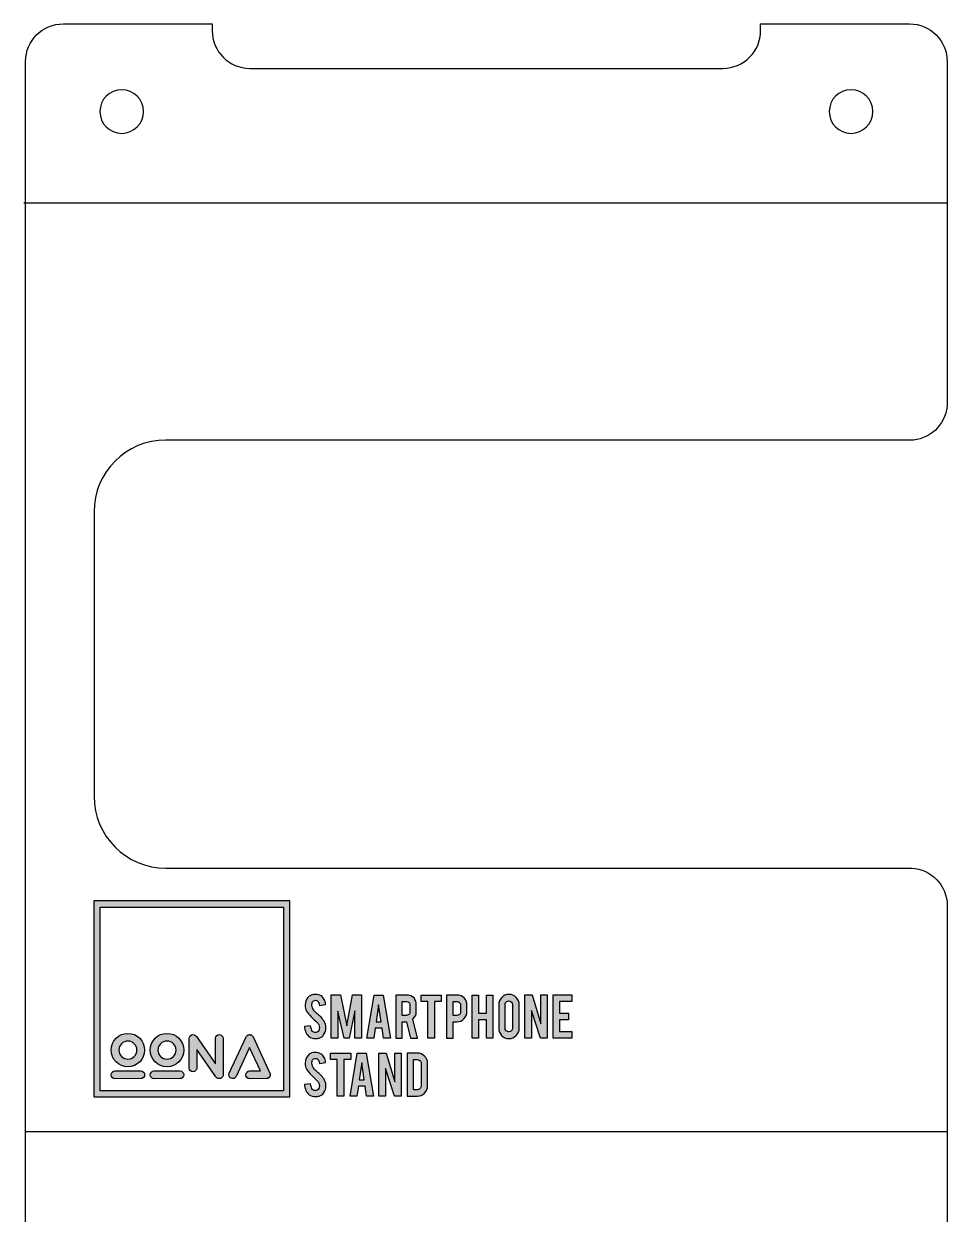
# Model space of a CAD drawing. Extents: x 3 to 98, y -255 to -10.
# Drawn here: x 2.6 to 97.8, y -132.7 to -10 of the extents above; entities that cross this region are included whole.
import ezdxf

# ---------------------------------------------------------------- set-up
doc = ezdxf.new("R2010")
doc.units = 0
doc.header["$MEASUREMENT"] = 0
doc.layers.add('LAYER_1', color=7, linetype='CONTINUOUS')

msp = doc.modelspace()

# ---------------------------------------------------------------- hatches: boundary and pattern name
at = {"layer": 'LAYER_1'}
h = msp.add_hatch(color=250, dxfattribs=at)
h.dxf.hatch_style = 2
h.paths.add_polyline_path([(9.79, -100.41), (9.79, -120.62), (30.01, -120.62), (30.01, -100.41)])
h.paths.add_polyline_path([(29.36, -119.98), (10.44, -119.98), (10.44, -101.05), (29.36, -101.05)])
h = msp.add_hatch(color=250, dxfattribs=at)
h.dxf.hatch_style = 2
edge = h.paths.add_edge_path()
edge.add_spline(control_points=[(33.73, -113.45), (33.73, -113.76), (33.65, -114.02), (33.49, -114.24), (33.38, -114.39), (33.23, -114.5), (33.03, -114.56), (32.92, -114.59), (32.8, -114.61), (32.66, -114.61), (32.39, -114.61), (32.18, -114.54), (32, -114.41), (31.86, -114.31), (31.75, -114.16), (31.66, -113.98), (31.58, -113.8), (31.53, -113.59), (31.51, -113.35), (31.51, -113.35), (32.15, -113.3), (32.15, -113.3), (32.18, -113.56), (32.25, -113.75), (32.36, -113.87), (32.44, -113.95), (32.53, -114), (32.63, -113.99), (32.78, -113.99), (32.9, -113.91), (32.98, -113.77), (33.03, -113.71), (33.05, -113.61), (33.05, -113.48), (33.05, -113.3), (32.97, -113.11), (32.8, -112.93), (32.67, -112.81), (32.47, -112.62), (32.21, -112.37), (31.98, -112.15), (31.83, -111.96), (31.73, -111.79), (31.64, -111.6), (31.59, -111.39), (31.59, -111.17), (31.59, -110.76), (31.72, -110.46), (31.99, -110.25), (32.16, -110.12), (32.37, -110.06), (32.62, -110.06), (32.85, -110.06), (33.06, -110.11), (33.23, -110.22), (33.36, -110.3), (33.47, -110.42), (33.55, -110.57), (33.63, -110.72), (33.68, -110.89), (33.7, -111.08), (33.7, -111.08), (33.06, -111.2), (33.06, -111.2), (33.04, -111.02), (32.98, -110.87), (32.9, -110.77), (32.84, -110.7), (32.75, -110.66), (32.63, -110.66), (32.51, -110.66), (32.42, -110.72), (32.35, -110.82), (32.3, -110.91), (32.28, -111.02), (32.28, -111.15), (32.28, -111.35), (32.36, -111.56), (32.54, -111.77), (32.6, -111.85), (32.7, -111.95), (32.84, -112.05), (32.99, -112.18), (33.09, -112.27), (33.14, -112.33), (33.31, -112.49), (33.44, -112.65), (33.53, -112.82), (33.57, -112.89), (33.6, -112.96), (33.63, -113.02), (33.69, -113.18), (33.73, -113.32), (33.73, -113.45)], knot_values=[0, 0, 0, 0, 1, 1, 1, 2, 2, 2, 3, 3, 3, 4, 4, 4, 5, 5, 5, 6, 6, 6, 7, 7, 7, 8, 8, 8, 9, 9, 9, 10, 10, 10, 11, 11, 11, 12, 12, 12, 13, 13, 13, 14, 14, 14, 15, 15, 15, 16, 16, 16, 17, 17, 17, 18, 18, 18, 19, 19, 19, 20, 20, 20, 21, 21, 21, 22, 22, 22, 23, 23, 23, 24, 24, 24, 25, 25, 25, 26, 26, 26, 27, 27, 27, 28, 28, 28, 29, 29, 29, 30, 30, 30, 31, 31, 31, 31], degree=3, periodic=1)
h = msp.add_hatch(color=250, dxfattribs=at)
h.dxf.hatch_style = 2
h.paths.add_polyline_path([(34.95, -114.55), (34.28, -114.55), (34.28, -110.11), (35.24, -110.11), (35.87, -113.3), (36.47, -110.11), (37.39, -110.11), (37.39, -114.55), (36.72, -114.55), (36.72, -111.76), (36.14, -114.55), (35.6, -114.55), (34.95, -111.77)])
h = msp.add_hatch(color=250, dxfattribs=at)
h.dxf.hatch_style = 2
h.paths.add_polyline_path([(38.81, -113.53), (38.65, -114.55), (37.95, -114.55), (38.7, -110.12), (39.63, -110.12), (40.37, -114.55), (39.67, -114.55), (39.51, -113.53)])
h.paths.add_polyline_path([(39.16, -111.13), (38.91, -112.88), (39.41, -112.88)])
h = msp.add_hatch(color=250, dxfattribs=at)
h.dxf.hatch_style = 2
edge = h.paths.add_edge_path()
edge.add_spline(control_points=[(41.99, -110.12), (42.36, -110.12), (42.63, -110.22), (42.81, -110.42), (42.96, -110.6), (43.04, -110.85), (43.04, -111.18), (43.04, -111.18), (43.04, -111.82), (43.04, -111.82), (43.04, -112.13), (42.92, -112.4), (42.68, -112.62), (42.68, -112.62), (43.18, -114.55), (43.18, -114.55), (43.18, -114.55), (42.45, -114.55), (42.45, -114.55), (42.45, -114.55), (42.05, -112.88), (42.05, -112.88), (42.03, -112.88), (42.01, -112.88), (41.99, -112.88), (41.99, -112.88), (41.6, -112.88), (41.6, -112.88), (41.6, -112.88), (41.6, -114.55), (41.6, -114.55), (41.6, -114.55), (40.93, -114.55), (40.93, -114.55), (40.93, -114.55), (40.93, -110.12), (40.93, -110.12), (40.93, -110.12), (41.99, -110.12), (41.99, -110.12)], knot_values=[0, 0, 0, 0, 1, 1, 1, 2, 2, 2, 3, 3, 3, 4, 4, 4, 5, 5, 5, 6, 6, 6, 7, 7, 7, 8, 8, 8, 9, 9, 9, 10, 10, 10, 11, 11, 11, 12, 12, 12, 13, 13, 13, 13], degree=3, periodic=1)
edge = h.paths.add_edge_path()
edge.add_spline(control_points=[(42.39, -111.19), (42.39, -110.93), (42.26, -110.8), (42, -110.8), (42, -110.8), (41.6, -110.8), (41.6, -110.8), (41.6, -110.8), (41.6, -112.22), (41.6, -112.22), (41.6, -112.22), (42, -112.22), (42, -112.22), (42.11, -112.22), (42.2, -112.18), (42.28, -112.11), (42.35, -112.03), (42.39, -111.94), (42.39, -111.83), (42.39, -111.83), (42.39, -111.19), (42.39, -111.19)], knot_values=[0, 0, 0, 0, 1, 1, 1, 2, 2, 2, 3, 3, 3, 4, 4, 4, 5, 5, 5, 6, 6, 6, 7, 7, 7, 7], degree=3, periodic=1)
h = msp.add_hatch(color=250, dxfattribs=at)
h.dxf.hatch_style = 2
h.paths.add_polyline_path([(44.24, -110.79), (43.53, -110.79), (43.53, -110.12), (45.62, -110.12), (45.62, -110.79), (44.91, -110.79), (44.91, -114.55), (44.24, -114.55)])
h = msp.add_hatch(color=250, dxfattribs=at)
h.dxf.hatch_style = 2
edge = h.paths.add_edge_path()
edge.add_spline(control_points=[(47.21, -110.12), (47.54, -110.12), (47.8, -110.22), (47.99, -110.42), (48.17, -110.62), (48.26, -110.87), (48.26, -111.18), (48.26, -111.18), (48.26, -111.82), (48.26, -111.82), (48.26, -112.11), (48.16, -112.36), (47.96, -112.57), (47.75, -112.78), (47.51, -112.88), (47.21, -112.88), (47.21, -112.88), (46.83, -112.88), (46.83, -112.88), (46.83, -112.88), (46.83, -114.55), (46.83, -114.55), (46.83, -114.55), (46.16, -114.55), (46.16, -114.55), (46.16, -114.55), (46.16, -110.12), (46.16, -110.12), (46.16, -110.12), (47.21, -110.12), (47.21, -110.12)], knot_values=[0, 0, 0, 0, 1, 1, 1, 2, 2, 2, 3, 3, 3, 4, 4, 4, 5, 5, 5, 6, 6, 6, 7, 7, 7, 8, 8, 8, 9, 9, 9, 10, 10, 10, 10], degree=3, periodic=1)
edge = h.paths.add_edge_path()
edge.add_spline(control_points=[(47.61, -111.19), (47.61, -111.07), (47.58, -110.98), (47.51, -110.91), (47.44, -110.84), (47.35, -110.8), (47.23, -110.8), (47.23, -110.8), (46.83, -110.8), (46.83, -110.8), (46.83, -110.8), (46.83, -112.22), (46.83, -112.22), (46.83, -112.22), (47.23, -112.22), (47.23, -112.22), (47.34, -112.22), (47.43, -112.18), (47.5, -112.11), (47.58, -112.03), (47.61, -111.94), (47.61, -111.83), (47.61, -111.83), (47.61, -111.19), (47.61, -111.19)], knot_values=[0, 0, 0, 0, 1, 1, 1, 2, 2, 2, 3, 3, 3, 4, 4, 4, 5, 5, 5, 6, 6, 6, 7, 7, 7, 8, 8, 8, 8], degree=3, periodic=1)
h = msp.add_hatch(color=250, dxfattribs=at)
h.dxf.hatch_style = 2
h.paths.add_polyline_path([(49.47, -112.67), (49.47, -114.55), (48.8, -114.55), (48.8, -110.12), (49.47, -110.12), (49.47, -112), (50.27, -112), (50.27, -110.12), (50.94, -110.12), (50.94, -114.55), (50.27, -114.55), (50.27, -112.67)])
h = msp.add_hatch(color=250, dxfattribs=at)
h.dxf.hatch_style = 2
edge = h.paths.add_edge_path()
edge.add_spline(control_points=[(52.59, -110.06), (52.89, -110.06), (53.14, -110.16), (53.35, -110.37), (53.55, -110.58), (53.66, -110.83), (53.66, -111.12), (53.66, -111.12), (53.66, -113.54), (53.66, -113.54), (53.66, -113.84), (53.55, -114.09), (53.34, -114.3), (53.14, -114.5), (52.89, -114.61), (52.59, -114.61), (52.3, -114.61), (52.05, -114.5), (51.84, -114.3), (51.64, -114.09), (51.54, -113.84), (51.54, -113.54), (51.54, -113.54), (51.54, -111.12), (51.54, -111.12), (51.54, -110.83), (51.64, -110.58), (51.85, -110.37), (52.05, -110.16), (52.3, -110.06), (52.59, -110.06)], knot_values=[0, 0, 0, 0, 1, 1, 1, 2, 2, 2, 3, 3, 3, 4, 4, 4, 5, 5, 5, 6, 6, 6, 7, 7, 7, 8, 8, 8, 9, 9, 9, 10, 10, 10, 10], degree=3, periodic=1)
edge = h.paths.add_edge_path()
edge.add_spline(control_points=[(52.96, -111.11), (52.96, -111), (52.92, -110.91), (52.85, -110.84), (52.77, -110.76), (52.68, -110.73), (52.58, -110.73), (52.47, -110.73), (52.38, -110.76), (52.3, -110.84), (52.23, -110.91), (52.19, -111), (52.19, -111.11), (52.19, -111.11), (52.19, -113.54), (52.19, -113.54), (52.19, -113.64), (52.23, -113.73), (52.3, -113.81), (52.38, -113.88), (52.47, -113.92), (52.58, -113.92), (52.68, -113.92), (52.77, -113.88), (52.85, -113.81), (52.92, -113.73), (52.96, -113.64), (52.96, -113.54), (52.96, -113.54), (52.96, -111.11), (52.96, -111.11)], knot_values=[0, 0, 0, 0, 1, 1, 1, 2, 2, 2, 3, 3, 3, 4, 4, 4, 5, 5, 5, 6, 6, 6, 7, 7, 7, 8, 8, 8, 9, 9, 9, 10, 10, 10, 10], degree=3, periodic=1)
h = msp.add_hatch(color=250, dxfattribs=at)
h.dxf.hatch_style = 2
h.paths.add_polyline_path([(55, -110.11), (55.88, -113.1), (55.88, -110.11), (56.55, -110.11), (56.55, -114.55), (55.83, -114.55), (54.91, -111.71), (54.91, -114.55), (54.24, -114.55), (54.24, -110.11)])
h = msp.add_hatch(color=250, dxfattribs=at)
h.dxf.hatch_style = 2
h.paths.add_polyline_path([(57.15, -114.55), (57.15, -110.11), (59.06, -110.11), (59.06, -110.79), (57.82, -110.79), (57.82, -112), (58.72, -112), (58.72, -112.67), (57.82, -112.67), (57.82, -113.88), (59.06, -113.88), (59.06, -114.55)])
h = msp.add_hatch(color=250, dxfattribs=at)
h.dxf.hatch_style = 2
edge = h.paths.add_edge_path()
edge.add_spline(control_points=[(13.31, -114.07), (12.36, -114.07), (11.58, -114.84), (11.58, -115.8), (11.58, -116.75), (12.36, -117.52), (13.31, -117.52), (14.26, -117.52), (15.04, -116.75), (15.04, -115.8), (15.04, -114.84), (14.26, -114.07), (13.31, -114.07)], knot_values=[0, 0, 0, 0, 1, 1, 1, 2, 2, 2, 3, 3, 3, 4, 4, 4, 4], degree=3, periodic=1)
edge = h.paths.add_edge_path()
edge.add_spline(control_points=[(13.31, -116.73), (12.8, -116.73), (12.38, -116.31), (12.38, -115.8), (12.38, -115.28), (12.8, -114.87), (13.31, -114.87), (13.82, -114.87), (14.24, -115.28), (14.24, -115.8), (14.24, -116.31), (13.82, -116.73), (13.31, -116.73)], knot_values=[0, 0, 0, 0, 1, 1, 1, 2, 2, 2, 3, 3, 3, 4, 4, 4, 4], degree=3, periodic=1)
h = msp.add_hatch(color=250, dxfattribs=at)
h.dxf.hatch_style = 2
edge = h.paths.add_edge_path()
edge.add_spline(control_points=[(17.34, -114.07), (16.39, -114.07), (15.62, -114.84), (15.62, -115.8), (15.62, -116.75), (16.39, -117.52), (17.34, -117.52), (18.3, -117.52), (19.07, -116.75), (19.07, -115.8), (19.07, -114.84), (18.3, -114.07), (17.34, -114.07)], knot_values=[0, 0, 0, 0, 1, 1, 1, 2, 2, 2, 3, 3, 3, 4, 4, 4, 4], degree=3, periodic=1)
edge = h.paths.add_edge_path()
edge.add_spline(control_points=[(17.34, -116.73), (16.83, -116.73), (16.41, -116.31), (16.41, -115.8), (16.41, -115.28), (16.83, -114.87), (17.34, -114.87), (17.86, -114.87), (18.28, -115.28), (18.28, -115.8), (18.28, -116.31), (17.86, -116.73), (17.34, -116.73)], knot_values=[0, 0, 0, 0, 1, 1, 1, 2, 2, 2, 3, 3, 3, 4, 4, 4, 4], degree=3, periodic=1)
h = msp.add_hatch(color=250, dxfattribs=at)
h.dxf.hatch_style = 2
edge = h.paths.add_edge_path()
edge.add_spline(control_points=[(22.74, -114.2), (22.53, -114.2), (22.35, -114.36), (22.34, -114.57), (22.34, -114.58), (22.34, -114.58), (22.34, -114.58), (22.34, -114.58), (22.34, -117.21), (22.34, -117.21), (22.34, -117.21), (20.37, -114.39), (20.37, -114.39), (20.3, -114.28), (20.17, -114.2), (20.02, -114.2), (19.8, -114.2), (19.62, -114.38), (19.62, -114.61), (19.62, -114.61), (19.62, -117.65), (19.62, -117.65), (19.62, -117.65), (19.62, -117.65), (19.62, -117.65), (19.63, -117.85), (19.81, -118.02), (20.02, -118.02), (20.23, -118.02), (20.4, -117.85), (20.41, -117.65), (20.41, -117.65), (20.42, -117.65), (20.42, -117.65), (20.42, -117.65), (20.42, -115.73), (20.42, -115.73), (20.42, -115.73), (22.38, -118.54), (22.38, -118.54), (22.45, -118.66), (22.58, -118.74), (22.73, -118.74), (22.94, -118.74), (23.12, -118.57), (23.13, -118.37), (23.13, -118.36), (23.13, -118.36), (23.13, -118.36), (23.13, -118.36), (23.13, -118.02), (23.13, -118.02), (23.13, -118.02), (23.13, -114.58), (23.13, -114.58), (23.13, -114.58), (23.13, -114.58), (23.13, -114.57), (23.12, -114.37), (22.95, -114.2), (22.74, -114.2)], knot_values=[0, 0, 0, 0, 1, 1, 1, 2, 2, 2, 3, 3, 3, 4, 4, 4, 5, 5, 5, 6, 6, 6, 7, 7, 7, 8, 8, 8, 9, 9, 9, 10, 10, 10, 11, 11, 11, 12, 12, 12, 13, 13, 13, 14, 14, 14, 15, 15, 15, 16, 16, 16, 17, 17, 17, 18, 18, 18, 19, 19, 19, 20, 20, 20, 20], degree=3, periodic=1)
h = msp.add_hatch(color=250, dxfattribs=at)
h.dxf.hatch_style = 2
edge = h.paths.add_edge_path()
edge.add_spline(control_points=[(27.99, -118.33), (27.99, -118.33), (27.99, -118.32), (27.99, -118.31), (27.99, -118.31), (27.99, -118.3), (27.98, -118.29), (27.98, -118.29), (27.98, -118.28), (27.98, -118.28), (27.98, -118.27), (27.98, -118.26), (27.98, -118.26), (27.98, -118.25), (27.97, -118.24), (27.97, -118.24), (27.97, -118.23), (27.97, -118.22), (27.97, -118.22), (27.97, -118.21), (27.96, -118.21), (27.96, -118.2), (27.96, -118.19), (27.96, -118.19), (27.95, -118.18), (27.95, -118.18), (27.95, -118.18), (27.95, -118.17), (27.95, -118.17), (27.95, -118.17), (27.95, -118.17), (27.95, -118.17), (26.22, -114.43), (26.22, -114.43), (26.18, -114.35), (26.11, -114.28), (26.02, -114.24), (26.01, -114.23), (26, -114.23), (25.99, -114.23), (25.99, -114.23), (25.99, -114.22), (25.99, -114.22), (25.98, -114.22), (25.97, -114.22), (25.96, -114.22), (25.96, -114.21), (25.96, -114.21), (25.95, -114.21), (25.94, -114.21), (25.93, -114.21), (25.93, -114.21), (25.92, -114.21), (25.92, -114.21), (25.91, -114.21), (25.91, -114.2), (25.9, -114.2), (25.89, -114.2), (25.89, -114.2), (25.88, -114.2), (25.88, -114.2), (25.87, -114.2), (25.86, -114.2), (25.86, -114.2), (25.85, -114.2), (25.84, -114.2), (25.84, -114.2), (25.83, -114.2), (25.83, -114.2), (25.82, -114.2), (25.81, -114.2), (25.8, -114.2), (25.8, -114.21), (25.79, -114.21), (25.79, -114.21), (25.79, -114.21), (25.78, -114.21), (25.77, -114.21), (25.76, -114.21), (25.76, -114.21), (25.75, -114.21), (25.75, -114.22), (25.74, -114.22), (25.73, -114.22), (25.72, -114.22), (25.72, -114.22), (25.72, -114.23), (25.72, -114.23), (25.71, -114.23), (25.7, -114.23), (25.69, -114.24), (25.6, -114.28), (25.53, -114.35), (25.49, -114.43), (25.49, -114.43), (23.76, -118.17), (23.76, -118.17), (23.76, -118.17), (23.76, -118.17), (23.76, -118.17), (23.67, -118.37), (23.75, -118.61), (23.95, -118.7), (24.15, -118.79), (24.39, -118.71), (24.48, -118.51), (24.48, -118.51), (24.48, -118.51), (24.48, -118.51), (24.48, -118.51), (25.86, -115.54), (25.86, -115.54), (25.86, -115.54), (26.97, -117.95), (26.97, -117.95), (26.97, -117.95), (25.86, -117.95), (25.86, -117.95), (25.86, -117.95), (25.86, -117.95), (25.86, -117.95), (25.64, -117.95), (25.46, -118.13), (25.46, -118.35), (25.46, -118.57), (25.64, -118.75), (25.86, -118.75), (25.86, -118.75), (25.86, -118.75), (25.86, -118.75), (25.86, -118.75), (27.59, -118.74), (27.59, -118.74), (27.59, -118.74), (27.59, -118.74), (27.59, -118.74), (27.59, -118.74), (27.6, -118.74), (27.6, -118.74), (27.6, -118.74), (27.61, -118.74), (27.61, -118.74), (27.62, -118.74), (27.63, -118.74), (27.64, -118.74), (27.64, -118.73), (27.65, -118.73), (27.65, -118.73), (27.66, -118.73), (27.67, -118.73), (27.68, -118.73), (27.68, -118.73), (27.68, -118.73), (27.69, -118.73), (27.7, -118.72), (27.71, -118.72), (27.72, -118.72), (27.72, -118.72), (27.72, -118.72), (27.72, -118.72), (27.73, -118.71), (27.75, -118.71), (27.76, -118.7), (27.76, -118.7), (27.76, -118.7), (27.76, -118.7), (27.76, -118.7), (27.76, -118.7), (27.76, -118.7), (27.77, -118.7), (27.78, -118.69), (27.79, -118.68), (27.79, -118.68), (27.8, -118.68), (27.8, -118.68), (27.81, -118.67), (27.82, -118.67), (27.82, -118.66), (27.83, -118.66), (27.83, -118.66), (27.83, -118.66), (27.84, -118.65), (27.85, -118.65), (27.85, -118.64), (27.86, -118.64), (27.86, -118.63), (27.86, -118.63), (27.87, -118.63), (27.87, -118.62), (27.88, -118.61), (27.88, -118.61), (27.89, -118.61), (27.89, -118.6), (27.89, -118.6), (27.9, -118.59), (27.91, -118.58), (27.91, -118.58), (27.91, -118.58), (27.91, -118.57), (27.92, -118.57), (27.92, -118.56), (27.93, -118.55), (27.93, -118.55), (27.93, -118.55), (27.93, -118.54), (27.94, -118.53), (27.94, -118.53), (27.95, -118.52), (27.95, -118.51), (27.95, -118.51), (27.95, -118.51), (27.95, -118.5), (27.96, -118.49), (27.96, -118.48), (27.96, -118.48), (27.96, -118.48), (27.96, -118.47), (27.97, -118.46), (27.97, -118.46), (27.97, -118.45), (27.97, -118.44), (27.97, -118.44), (27.98, -118.44), (27.98, -118.43), (27.98, -118.42), (27.98, -118.41), (27.98, -118.4), (27.98, -118.4), (27.98, -118.4), (27.98, -118.39), (27.99, -118.38), (27.99, -118.37), (27.99, -118.37), (27.99, -118.36), (27.99, -118.35), (27.99, -118.35), (27.99, -118.35), (27.99, -118.34), (27.99, -118.34), (27.99, -118.34), (27.99, -118.33)], knot_values=[0, 0, 0, 0, 1, 1, 1, 2, 2, 2, 3, 3, 3, 4, 4, 4, 5, 5, 5, 6, 6, 6, 7, 7, 7, 8, 8, 8, 9, 9, 9, 10, 10, 10, 11, 11, 11, 12, 12, 12, 13, 13, 13, 14, 14, 14, 15, 15, 15, 16, 16, 16, 17, 17, 17, 18, 18, 18, 19, 19, 19, 20, 20, 20, 21, 21, 21, 22, 22, 22, 23, 23, 23, 24, 24, 24, 25, 25, 25, 26, 26, 26, 27, 27, 27, 28, 28, 28, 29, 29, 29, 30, 30, 30, 31, 31, 31, 32, 32, 32, 33, 33, 33, 34, 34, 34, 35, 35, 35, 36, 36, 36, 37, 37, 37, 38, 38, 38, 39, 39, 39, 40, 40, 40, 41, 41, 41, 42, 42, 42, 43, 43, 43, 44, 44, 44, 45, 45, 45, 46, 46, 46, 47, 47, 47, 48, 48, 48, 49, 49, 49, 50, 50, 50, 51, 51, 51, 52, 52, 52, 53, 53, 53, 54, 54, 54, 55, 55, 55, 56, 56, 56, 57, 57, 57, 58, 58, 58, 59, 59, 59, 60, 60, 60, 61, 61, 61, 62, 62, 62, 63, 63, 63, 64, 64, 64, 65, 65, 65, 66, 66, 66, 67, 67, 67, 68, 68, 68, 69, 69, 69, 70, 70, 70, 71, 71, 71, 72, 72, 72, 73, 73, 73, 74, 74, 74, 75, 75, 75, 76, 76, 76, 77, 77, 77, 78, 78, 78, 79, 79, 79, 80, 80, 80, 80], degree=3, periodic=1)
h = msp.add_hatch(color=250, dxfattribs=at)
h.dxf.hatch_style = 2
edge = h.paths.add_edge_path()
edge.add_spline(control_points=[(33.73, -119.43), (33.73, -119.74), (33.65, -120.01), (33.49, -120.23), (33.38, -120.38), (33.23, -120.48), (33.03, -120.54), (32.92, -120.57), (32.8, -120.59), (32.66, -120.59), (32.39, -120.59), (32.18, -120.53), (32, -120.4), (31.86, -120.29), (31.75, -120.15), (31.66, -119.96), (31.58, -119.78), (31.53, -119.57), (31.51, -119.33), (31.51, -119.33), (32.15, -119.29), (32.15, -119.29), (32.18, -119.55), (32.25, -119.73), (32.36, -119.85), (32.44, -119.94), (32.53, -119.98), (32.63, -119.97), (32.78, -119.97), (32.9, -119.9), (32.98, -119.76), (33.03, -119.69), (33.05, -119.59), (33.05, -119.46), (33.05, -119.28), (32.97, -119.1), (32.8, -118.92), (32.67, -118.79), (32.47, -118.6), (32.21, -118.35), (31.98, -118.14), (31.83, -117.94), (31.73, -117.77), (31.64, -117.58), (31.59, -117.37), (31.59, -117.15), (31.59, -116.75), (31.72, -116.44), (31.99, -116.23), (32.16, -116.11), (32.37, -116.04), (32.62, -116.04), (32.85, -116.04), (33.06, -116.1), (33.23, -116.2), (33.36, -116.29), (33.47, -116.4), (33.55, -116.55), (33.63, -116.7), (33.68, -116.87), (33.7, -117.06), (33.7, -117.06), (33.06, -117.18), (33.06, -117.18), (33.04, -117), (32.98, -116.86), (32.9, -116.76), (32.84, -116.68), (32.75, -116.65), (32.63, -116.65), (32.51, -116.65), (32.42, -116.7), (32.35, -116.81), (32.3, -116.9), (32.28, -117), (32.28, -117.13), (32.28, -117.34), (32.36, -117.54), (32.54, -117.75), (32.6, -117.83), (32.7, -117.93), (32.84, -118.04), (32.99, -118.17), (33.09, -118.26), (33.14, -118.31), (33.31, -118.48), (33.44, -118.64), (33.53, -118.8), (33.57, -118.87), (33.6, -118.94), (33.63, -119.01), (33.69, -119.17), (33.73, -119.31), (33.73, -119.43)], knot_values=[0, 0, 0, 0, 1, 1, 1, 2, 2, 2, 3, 3, 3, 4, 4, 4, 5, 5, 5, 6, 6, 6, 7, 7, 7, 8, 8, 8, 9, 9, 9, 10, 10, 10, 11, 11, 11, 12, 12, 12, 13, 13, 13, 14, 14, 14, 15, 15, 15, 16, 16, 16, 17, 17, 17, 18, 18, 18, 19, 19, 19, 20, 20, 20, 21, 21, 21, 22, 22, 22, 23, 23, 23, 24, 24, 24, 25, 25, 25, 26, 26, 26, 27, 27, 27, 28, 28, 28, 29, 29, 29, 30, 30, 30, 31, 31, 31, 31], degree=3, periodic=1)
h = msp.add_hatch(color=250, dxfattribs=at)
h.dxf.hatch_style = 2
h.paths.add_polyline_path([(34.9, -116.77), (34.19, -116.77), (34.19, -116.1), (36.28, -116.1), (36.28, -116.77), (35.57, -116.77), (35.57, -120.54), (34.9, -120.54)])
h = msp.add_hatch(color=250, dxfattribs=at)
h.dxf.hatch_style = 2
h.paths.add_polyline_path([(37.07, -119.52), (36.9, -120.54), (36.21, -120.54), (36.96, -116.1), (37.88, -116.1), (38.63, -120.54), (37.92, -120.54), (37.77, -119.52)])
h.paths.add_polyline_path([(37.42, -117.12), (37.17, -118.87), (37.67, -118.87)])
h = msp.add_hatch(color=250, dxfattribs=at)
h.dxf.hatch_style = 2
h.paths.add_polyline_path([(39.94, -116.1), (40.83, -119.08), (40.83, -116.1), (41.5, -116.1), (41.5, -120.54), (40.78, -120.54), (39.86, -117.69), (39.86, -120.54), (39.19, -120.54), (39.19, -116.1)])
h = msp.add_hatch(color=250, dxfattribs=at)
h.dxf.hatch_style = 2
edge = h.paths.add_edge_path()
edge.add_spline(control_points=[(44.2, -119.48), (44.2, -119.77), (44.1, -120.02), (43.89, -120.23), (43.69, -120.43), (43.44, -120.54), (43.15, -120.54), (43.15, -120.54), (42.1, -120.54), (42.1, -120.54), (42.1, -120.54), (42.1, -116.1), (42.1, -116.1), (42.1, -116.1), (43.15, -116.1), (43.15, -116.1), (43.44, -116.1), (43.69, -116.2), (43.89, -116.41), (44.1, -116.62), (44.2, -116.87), (44.2, -117.16), (44.2, -117.16), (44.2, -119.48), (44.2, -119.48)], knot_values=[0, 0, 0, 0, 1, 1, 1, 2, 2, 2, 3, 3, 3, 4, 4, 4, 5, 5, 5, 6, 6, 6, 7, 7, 7, 8, 8, 8, 8], degree=3, periodic=1)
edge = h.paths.add_edge_path()
edge.add_spline(control_points=[(42.77, -119.88), (42.77, -119.88), (43.17, -119.88), (43.17, -119.88), (43.28, -119.88), (43.37, -119.84), (43.44, -119.76), (43.51, -119.68), (43.55, -119.59), (43.55, -119.49), (43.55, -119.49), (43.55, -117.17), (43.55, -117.17), (43.55, -117.06), (43.51, -116.97), (43.44, -116.89), (43.36, -116.82), (43.27, -116.78), (43.17, -116.78), (43.17, -116.78), (42.77, -116.78), (42.77, -116.78), (42.77, -116.78), (42.77, -119.88), (42.77, -119.88)], knot_values=[0, 0, 0, 0, 1, 1, 1, 2, 2, 2, 3, 3, 3, 4, 4, 4, 5, 5, 5, 6, 6, 6, 7, 7, 7, 8, 8, 8, 8], degree=3, periodic=1)
h = msp.add_hatch(color=250, dxfattribs=at)
h.dxf.hatch_style = 2
edge = h.paths.add_edge_path()
edge.add_spline(control_points=[(14.64, -117.94), (14.64, -117.94), (14.64, -117.94), (14.64, -117.94), (14.64, -117.94), (11.98, -117.95), (11.98, -117.95), (11.98, -117.95), (11.98, -117.95), (11.98, -117.95), (11.76, -117.95), (11.58, -118.13), (11.58, -118.35), (11.58, -118.57), (11.76, -118.75), (11.98, -118.75), (11.98, -118.75), (11.98, -118.75), (11.98, -118.75), (11.98, -118.75), (14.64, -118.74), (14.64, -118.74), (14.64, -118.74), (14.64, -118.74), (14.64, -118.74), (14.86, -118.74), (15.04, -118.56), (15.04, -118.34), (15.04, -118.12), (14.86, -117.94), (14.64, -117.94)], knot_values=[0, 0, 0, 0, 1, 1, 1, 2, 2, 2, 3, 3, 3, 4, 4, 4, 5, 5, 5, 6, 6, 6, 7, 7, 7, 8, 8, 8, 9, 9, 9, 10, 10, 10, 10], degree=3, periodic=1)
h = msp.add_hatch(color=250, dxfattribs=at)
h.dxf.hatch_style = 2
edge = h.paths.add_edge_path()
edge.add_spline(control_points=[(18.67, -117.94), (18.67, -117.94), (18.67, -117.94), (18.67, -117.94), (18.67, -117.94), (16.01, -117.95), (16.01, -117.95), (16.01, -117.95), (16.01, -117.95), (16.01, -117.95), (15.8, -117.95), (15.62, -118.13), (15.62, -118.35), (15.62, -118.57), (15.8, -118.75), (16.01, -118.75), (16.01, -118.75), (16.01, -118.75), (16.01, -118.75), (16.01, -118.75), (18.67, -118.74), (18.67, -118.74), (18.67, -118.74), (18.67, -118.74), (18.67, -118.74), (18.89, -118.74), (19.07, -118.56), (19.07, -118.34), (19.07, -118.12), (18.89, -117.94), (18.67, -117.94)], knot_values=[0, 0, 0, 0, 1, 1, 1, 2, 2, 2, 3, 3, 3, 4, 4, 4, 5, 5, 5, 6, 6, 6, 7, 7, 7, 8, 8, 8, 9, 9, 9, 10, 10, 10, 10], degree=3, periodic=1)

# ---------------------------------------------------------------- linework, layer by layer
at = {"layer": 'LAYER_1', "color": 1}
for points in [[(2.58, -28.45), (97.77, -28.45)], [(2.77, -124.18), (97.77, -124.18)]]:
    msp.add_lwpolyline(points, dxfattribs=at)
at = {"layer": 'LAYER_1'}
for points in [[(9.79, -100.41), (9.79, -120.62), (30.01, -120.62), (30.01, -100.41), (9.79, -100.41)], [(29.36, -119.98), (10.44, -119.98), (10.44, -101.05), (29.36, -101.05), (29.36, -119.98)], [(34.95, -114.55), (34.28, -114.55), (34.28, -110.11), (35.24, -110.11), (35.87, -113.3), (36.47, -110.11), (37.39, -110.11), (37.39, -114.55), (36.72, -114.55), (36.72, -111.76), (36.14, -114.55), (35.6, -114.55), (34.95, -111.77), (34.95, -114.55)], [(38.81, -113.53), (38.65, -114.55), (37.95, -114.55), (38.7, -110.12), (39.63, -110.12), (40.37, -114.55), (39.67, -114.55), (39.51, -113.53), (38.81, -113.53)], [(44.24, -110.79), (43.53, -110.79), (43.53, -110.12), (45.62, -110.12), (45.62, -110.79), (44.91, -110.79), (44.91, -114.55), (44.24, -114.55), (44.24, -110.79)], [(49.47, -112.67), (49.47, -114.55), (48.8, -114.55), (48.8, -110.12), (49.47, -110.12), (49.47, -112), (50.27, -112), (50.27, -110.12), (50.94, -110.12), (50.94, -114.55), (50.27, -114.55), (50.27, -112.67), (49.47, -112.67)], [(55, -110.11), (55.88, -113.1), (55.88, -110.11), (56.55, -110.11), (56.55, -114.55), (55.83, -114.55), (54.91, -111.71), (54.91, -114.55), (54.24, -114.55), (54.24, -110.11), (55, -110.11)], [(57.15, -114.55), (57.15, -110.11), (59.06, -110.11), (59.06, -110.79), (57.82, -110.79), (57.82, -112), (58.72, -112), (58.72, -112.67), (57.82, -112.67), (57.82, -113.88), (59.06, -113.88), (59.06, -114.55), (57.15, -114.55)], [(39.16, -111.13), (38.91, -112.88), (39.41, -112.88), (39.16, -111.13)], [(34.9, -116.77), (34.19, -116.77), (34.19, -116.1), (36.28, -116.1), (36.28, -116.77), (35.57, -116.77), (35.57, -120.54), (34.9, -120.54), (34.9, -116.77)], [(37.07, -119.52), (36.9, -120.54), (36.21, -120.54), (36.96, -116.1), (37.88, -116.1), (38.63, -120.54), (37.92, -120.54), (37.77, -119.52), (37.07, -119.52)], [(39.94, -116.1), (40.83, -119.08), (40.83, -116.1), (41.5, -116.1), (41.5, -120.54), (40.78, -120.54), (39.86, -117.69), (39.86, -120.54), (39.19, -120.54), (39.19, -116.1), (39.94, -116.1)], [(37.42, -117.12), (37.17, -118.87), (37.67, -118.87), (37.42, -117.12)]]:
    msp.add_lwpolyline(points, dxfattribs=at)
at = {"layer": 'LAYER_1', "color": 250}
for points, knots in [([(93.89, -10.01), (93.89, -10.01), (78.54, -10.01), (78.54, -10.01), (78.54, -10.01), (78.54, -10.72), (78.54, -10.72), (78.54, -12.86), (76.8, -14.6), (74.66, -14.6), (74.66, -14.6), (25.88, -14.6), (25.88, -14.6), (23.74, -14.6), (22, -12.86), (22, -10.72), (22, -10.72), (22, -10.01), (22, -10.01), (22, -10.01), (6.65, -10.01), (6.65, -10.01), (4.51, -10.01), (2.77, -11.75), (2.77, -13.89), (2.77, -13.89), (2.77, -22.61), (2.77, -22.61), (2.77, -22.61), (2.77, -25.98), (2.77, -25.98), (2.77, -25.98), (2.77, -124.87), (2.77, -124.87), (2.77, -124.87), (2.77, -124.89), (2.77, -124.89), (2.77, -124.89), (2.77, -147.87), (2.77, -147.87), (2.77, -147.87), (2.77, -237.33), (2.77, -237.33), (2.77, -237.33), (2.77, -255.41), (2.77, -255.41), (2.77, -255.41), (97.77, -255.41), (97.77, -255.41), (97.77, -255.41), (97.77, -237.33), (97.77, -237.33), (97.77, -237.33), (97.77, -147.87), (97.77, -147.87), (97.77, -147.87), (97.77, -124.89), (97.77, -124.89), (97.77, -124.89), (97.77, -124.87), (97.77, -124.87), (97.77, -124.87), (97.77, -113.63), (97.77, -113.63), (97.77, -113.63), (97.77, -100.91), (97.77, -100.91), (97.77, -98.83), (96.13, -97.14), (94.08, -97.04), (94.02, -97.04), (93.95, -97.03), (93.89, -97.03), (93.89, -97.03), (81.17, -97.03), (81.17, -97.03), (81.11, -97.03), (81.04, -97.04), (80.98, -97.04), (80.98, -97.04), (17.23, -97.04), (17.23, -97.04), (13.14, -97.04), (9.82, -93.72), (9.82, -89.63), (9.82, -89.63), (9.82, -60.32), (9.82, -60.32), (9.82, -56.23), (13.14, -52.91), (17.23, -52.91), (17.23, -52.91), (80.78, -52.91), (80.78, -52.91), (80.91, -52.93), (81.04, -52.93), (81.17, -52.93), (81.17, -52.93), (93.89, -52.93), (93.89, -52.93), (94.02, -52.93), (94.15, -52.93), (94.28, -52.91), (96.24, -52.72), (97.77, -51.07), (97.77, -49.05), (97.77, -49.05), (97.77, -36.33), (97.77, -36.33), (97.77, -36.33), (97.77, -25.98), (97.77, -25.98), (97.77, -25.98), (97.77, -22.61), (97.77, -22.61), (97.77, -22.61), (97.77, -13.89), (97.77, -13.89), (97.77, -11.75), (96.03, -10.01), (93.89, -10.01)], [0, 0, 0, 0, 1, 1, 1, 2, 2, 2, 3, 3, 3, 4, 4, 4, 5, 5, 5, 6, 6, 6, 7, 7, 7, 8, 8, 8, 9, 9, 9, 10, 10, 10, 11, 11, 11, 12, 12, 12, 13, 13, 13, 14, 14, 14, 15, 15, 15, 16, 16, 16, 17, 17, 17, 18, 18, 18, 19, 19, 19, 20, 20, 20, 21, 21, 21, 22, 22, 22, 23, 23, 23, 24, 24, 24, 25, 25, 25, 26, 26, 26, 27, 27, 27, 28, 28, 28, 29, 29, 29, 30, 30, 30, 31, 31, 31, 32, 32, 32, 33, 33, 33, 34, 34, 34, 35, 35, 35, 36, 36, 36, 37, 37, 37, 38, 38, 38, 39, 39, 39, 40, 40, 40, 40]), ([(14.93, -19.05), (14.93, -20.3), (13.92, -21.3), (12.68, -21.3), (11.44, -21.3), (10.43, -20.3), (10.43, -19.05), (10.43, -17.81), (11.44, -16.8), (12.68, -16.8), (13.92, -16.8), (14.93, -17.81), (14.93, -19.05)], [0, 0, 0, 0, 1, 1, 1, 2, 2, 2, 3, 3, 3, 4, 4, 4, 4]), ([(90.11, -19.05), (90.11, -20.3), (89.1, -21.3), (87.86, -21.3), (86.62, -21.3), (85.61, -20.3), (85.61, -19.05), (85.61, -17.81), (86.62, -16.8), (87.86, -16.8), (89.1, -16.8), (90.11, -17.81), (90.11, -19.05)], [0, 0, 0, 0, 1, 1, 1, 2, 2, 2, 3, 3, 3, 4, 4, 4, 4])]:
    msp.add_open_spline(points, degree=3, knots=knots, dxfattribs=at)
at = {"layer": 'LAYER_1'}
for points, knots in [([(33.73, -113.45), (33.73, -113.76), (33.65, -114.02), (33.49, -114.24), (33.38, -114.39), (33.23, -114.5), (33.03, -114.56), (32.92, -114.59), (32.8, -114.61), (32.66, -114.61), (32.39, -114.61), (32.18, -114.54), (32, -114.41), (31.86, -114.31), (31.75, -114.16), (31.66, -113.98), (31.58, -113.8), (31.53, -113.59), (31.51, -113.35), (31.51, -113.35), (32.15, -113.3), (32.15, -113.3), (32.18, -113.56), (32.25, -113.75), (32.36, -113.87), (32.44, -113.95), (32.53, -114), (32.63, -113.99), (32.78, -113.99), (32.9, -113.91), (32.98, -113.77), (33.03, -113.71), (33.05, -113.61), (33.05, -113.48), (33.05, -113.3), (32.97, -113.11), (32.8, -112.93), (32.67, -112.81), (32.47, -112.62), (32.21, -112.37), (31.98, -112.15), (31.83, -111.96), (31.73, -111.79), (31.64, -111.6), (31.59, -111.39), (31.59, -111.17), (31.59, -110.76), (31.72, -110.46), (31.99, -110.25), (32.16, -110.12), (32.37, -110.06), (32.62, -110.06), (32.85, -110.06), (33.06, -110.11), (33.23, -110.22), (33.36, -110.3), (33.47, -110.42), (33.55, -110.57), (33.63, -110.72), (33.68, -110.89), (33.7, -111.08), (33.7, -111.08), (33.06, -111.2), (33.06, -111.2), (33.04, -111.02), (32.98, -110.87), (32.9, -110.77), (32.84, -110.7), (32.75, -110.66), (32.63, -110.66), (32.51, -110.66), (32.42, -110.72), (32.35, -110.82), (32.3, -110.91), (32.28, -111.02), (32.28, -111.15), (32.28, -111.35), (32.36, -111.56), (32.54, -111.77), (32.6, -111.85), (32.7, -111.95), (32.84, -112.05), (32.99, -112.18), (33.09, -112.27), (33.14, -112.33), (33.31, -112.49), (33.44, -112.65), (33.53, -112.82), (33.57, -112.89), (33.6, -112.96), (33.63, -113.02), (33.69, -113.18), (33.73, -113.32), (33.73, -113.45)], [0, 0, 0, 0, 1, 1, 1, 2, 2, 2, 3, 3, 3, 4, 4, 4, 5, 5, 5, 6, 6, 6, 7, 7, 7, 8, 8, 8, 9, 9, 9, 10, 10, 10, 11, 11, 11, 12, 12, 12, 13, 13, 13, 14, 14, 14, 15, 15, 15, 16, 16, 16, 17, 17, 17, 18, 18, 18, 19, 19, 19, 20, 20, 20, 21, 21, 21, 22, 22, 22, 23, 23, 23, 24, 24, 24, 25, 25, 25, 26, 26, 26, 27, 27, 27, 28, 28, 28, 29, 29, 29, 30, 30, 30, 31, 31, 31, 31]), ([(41.99, -110.12), (42.36, -110.12), (42.63, -110.22), (42.81, -110.42), (42.96, -110.6), (43.04, -110.85), (43.04, -111.18), (43.04, -111.18), (43.04, -111.82), (43.04, -111.82), (43.04, -112.13), (42.92, -112.4), (42.68, -112.62), (42.68, -112.62), (43.18, -114.55), (43.18, -114.55), (43.18, -114.55), (42.45, -114.55), (42.45, -114.55), (42.45, -114.55), (42.05, -112.88), (42.05, -112.88), (42.03, -112.88), (42.01, -112.88), (41.99, -112.88), (41.99, -112.88), (41.6, -112.88), (41.6, -112.88), (41.6, -112.88), (41.6, -114.55), (41.6, -114.55), (41.6, -114.55), (40.93, -114.55), (40.93, -114.55), (40.93, -114.55), (40.93, -110.12), (40.93, -110.12), (40.93, -110.12), (41.99, -110.12), (41.99, -110.12)], [0, 0, 0, 0, 1, 1, 1, 2, 2, 2, 3, 3, 3, 4, 4, 4, 5, 5, 5, 6, 6, 6, 7, 7, 7, 8, 8, 8, 9, 9, 9, 10, 10, 10, 11, 11, 11, 12, 12, 12, 13, 13, 13, 13]), ([(47.21, -110.12), (47.54, -110.12), (47.8, -110.22), (47.99, -110.42), (48.17, -110.62), (48.26, -110.87), (48.26, -111.18), (48.26, -111.18), (48.26, -111.82), (48.26, -111.82), (48.26, -112.11), (48.16, -112.36), (47.96, -112.57), (47.75, -112.78), (47.51, -112.88), (47.21, -112.88), (47.21, -112.88), (46.83, -112.88), (46.83, -112.88), (46.83, -112.88), (46.83, -114.55), (46.83, -114.55), (46.83, -114.55), (46.16, -114.55), (46.16, -114.55), (46.16, -114.55), (46.16, -110.12), (46.16, -110.12), (46.16, -110.12), (47.21, -110.12), (47.21, -110.12)], [0, 0, 0, 0, 1, 1, 1, 2, 2, 2, 3, 3, 3, 4, 4, 4, 5, 5, 5, 6, 6, 6, 7, 7, 7, 8, 8, 8, 9, 9, 9, 10, 10, 10, 10]), ([(52.59, -110.06), (52.89, -110.06), (53.14, -110.16), (53.35, -110.37), (53.55, -110.58), (53.66, -110.83), (53.66, -111.12), (53.66, -111.12), (53.66, -113.54), (53.66, -113.54), (53.66, -113.84), (53.55, -114.09), (53.34, -114.3), (53.14, -114.5), (52.89, -114.61), (52.59, -114.61), (52.3, -114.61), (52.05, -114.5), (51.84, -114.3), (51.64, -114.09), (51.54, -113.84), (51.54, -113.54), (51.54, -113.54), (51.54, -111.12), (51.54, -111.12), (51.54, -110.83), (51.64, -110.58), (51.85, -110.37), (52.05, -110.16), (52.3, -110.06), (52.59, -110.06)], [0, 0, 0, 0, 1, 1, 1, 2, 2, 2, 3, 3, 3, 4, 4, 4, 5, 5, 5, 6, 6, 6, 7, 7, 7, 8, 8, 8, 9, 9, 9, 10, 10, 10, 10]), ([(42.39, -111.19), (42.39, -110.93), (42.26, -110.8), (42, -110.8), (42, -110.8), (41.6, -110.8), (41.6, -110.8), (41.6, -110.8), (41.6, -112.22), (41.6, -112.22), (41.6, -112.22), (42, -112.22), (42, -112.22), (42.11, -112.22), (42.2, -112.18), (42.28, -112.11), (42.35, -112.03), (42.39, -111.94), (42.39, -111.83), (42.39, -111.83), (42.39, -111.19), (42.39, -111.19)], [0, 0, 0, 0, 1, 1, 1, 2, 2, 2, 3, 3, 3, 4, 4, 4, 5, 5, 5, 6, 6, 6, 7, 7, 7, 7]), ([(47.61, -111.19), (47.61, -111.07), (47.58, -110.98), (47.51, -110.91), (47.44, -110.84), (47.35, -110.8), (47.23, -110.8), (47.23, -110.8), (46.83, -110.8), (46.83, -110.8), (46.83, -110.8), (46.83, -112.22), (46.83, -112.22), (46.83, -112.22), (47.23, -112.22), (47.23, -112.22), (47.34, -112.22), (47.43, -112.18), (47.5, -112.11), (47.58, -112.03), (47.61, -111.94), (47.61, -111.83), (47.61, -111.83), (47.61, -111.19), (47.61, -111.19)], [0, 0, 0, 0, 1, 1, 1, 2, 2, 2, 3, 3, 3, 4, 4, 4, 5, 5, 5, 6, 6, 6, 7, 7, 7, 8, 8, 8, 8]), ([(52.96, -111.11), (52.96, -111), (52.92, -110.91), (52.85, -110.84), (52.77, -110.76), (52.68, -110.73), (52.58, -110.73), (52.47, -110.73), (52.38, -110.76), (52.3, -110.84), (52.23, -110.91), (52.19, -111), (52.19, -111.11), (52.19, -111.11), (52.19, -113.54), (52.19, -113.54), (52.19, -113.64), (52.23, -113.73), (52.3, -113.81), (52.38, -113.88), (52.47, -113.92), (52.58, -113.92), (52.68, -113.92), (52.77, -113.88), (52.85, -113.81), (52.92, -113.73), (52.96, -113.64), (52.96, -113.54), (52.96, -113.54), (52.96, -111.11), (52.96, -111.11)], [0, 0, 0, 0, 1, 1, 1, 2, 2, 2, 3, 3, 3, 4, 4, 4, 5, 5, 5, 6, 6, 6, 7, 7, 7, 8, 8, 8, 9, 9, 9, 10, 10, 10, 10]), ([(13.31, -114.07), (12.36, -114.07), (11.58, -114.84), (11.58, -115.8), (11.58, -116.75), (12.36, -117.52), (13.31, -117.52), (14.26, -117.52), (15.04, -116.75), (15.04, -115.8), (15.04, -114.84), (14.26, -114.07), (13.31, -114.07)], [0, 0, 0, 0, 1, 1, 1, 2, 2, 2, 3, 3, 3, 4, 4, 4, 4]), ([(17.34, -114.07), (16.39, -114.07), (15.62, -114.84), (15.62, -115.8), (15.62, -116.75), (16.39, -117.52), (17.34, -117.52), (18.3, -117.52), (19.07, -116.75), (19.07, -115.8), (19.07, -114.84), (18.3, -114.07), (17.34, -114.07)], [0, 0, 0, 0, 1, 1, 1, 2, 2, 2, 3, 3, 3, 4, 4, 4, 4]), ([(13.31, -116.73), (12.8, -116.73), (12.38, -116.31), (12.38, -115.8), (12.38, -115.28), (12.8, -114.87), (13.31, -114.87), (13.82, -114.87), (14.24, -115.28), (14.24, -115.8), (14.24, -116.31), (13.82, -116.73), (13.31, -116.73)], [0, 0, 0, 0, 1, 1, 1, 2, 2, 2, 3, 3, 3, 4, 4, 4, 4]), ([(17.34, -116.73), (16.83, -116.73), (16.41, -116.31), (16.41, -115.8), (16.41, -115.28), (16.83, -114.87), (17.34, -114.87), (17.86, -114.87), (18.28, -115.28), (18.28, -115.8), (18.28, -116.31), (17.86, -116.73), (17.34, -116.73)], [0, 0, 0, 0, 1, 1, 1, 2, 2, 2, 3, 3, 3, 4, 4, 4, 4]), ([(22.74, -114.2), (22.53, -114.2), (22.35, -114.36), (22.34, -114.57), (22.34, -114.58), (22.34, -114.58), (22.34, -114.58), (22.34, -114.58), (22.34, -117.21), (22.34, -117.21), (22.34, -117.21), (20.37, -114.39), (20.37, -114.39), (20.3, -114.28), (20.17, -114.2), (20.02, -114.2), (19.8, -114.2), (19.62, -114.38), (19.62, -114.61), (19.62, -114.61), (19.62, -117.65), (19.62, -117.65), (19.62, -117.65), (19.62, -117.65), (19.62, -117.65), (19.63, -117.85), (19.81, -118.02), (20.02, -118.02), (20.23, -118.02), (20.4, -117.85), (20.41, -117.65), (20.41, -117.65), (20.42, -117.65), (20.42, -117.65), (20.42, -117.65), (20.42, -115.73), (20.42, -115.73), (20.42, -115.73), (22.38, -118.54), (22.38, -118.54), (22.45, -118.66), (22.58, -118.74), (22.73, -118.74), (22.94, -118.74), (23.12, -118.57), (23.13, -118.37), (23.13, -118.36), (23.13, -118.36), (23.13, -118.36), (23.13, -118.36), (23.13, -118.02), (23.13, -118.02), (23.13, -118.02), (23.13, -114.58), (23.13, -114.58), (23.13, -114.58), (23.13, -114.58), (23.13, -114.57), (23.12, -114.37), (22.95, -114.2), (22.74, -114.2)], [0, 0, 0, 0, 1, 1, 1, 2, 2, 2, 3, 3, 3, 4, 4, 4, 5, 5, 5, 6, 6, 6, 7, 7, 7, 8, 8, 8, 9, 9, 9, 10, 10, 10, 11, 11, 11, 12, 12, 12, 13, 13, 13, 14, 14, 14, 15, 15, 15, 16, 16, 16, 17, 17, 17, 18, 18, 18, 19, 19, 19, 20, 20, 20, 20]), ([(27.99, -118.33), (27.99, -118.33), (27.99, -118.32), (27.99, -118.31), (27.99, -118.31), (27.99, -118.3), (27.98, -118.29), (27.98, -118.29), (27.98, -118.28), (27.98, -118.28), (27.98, -118.27), (27.98, -118.26), (27.98, -118.26), (27.98, -118.25), (27.97, -118.24), (27.97, -118.24), (27.97, -118.23), (27.97, -118.22), (27.97, -118.22), (27.97, -118.21), (27.96, -118.21), (27.96, -118.2), (27.96, -118.19), (27.96, -118.19), (27.95, -118.18), (27.95, -118.18), (27.95, -118.18), (27.95, -118.17), (27.95, -118.17), (27.95, -118.17), (27.95, -118.17), (27.95, -118.17), (26.22, -114.43), (26.22, -114.43), (26.18, -114.35), (26.11, -114.28), (26.02, -114.24), (26.01, -114.23), (26, -114.23), (25.99, -114.23), (25.99, -114.23), (25.99, -114.22), (25.99, -114.22), (25.98, -114.22), (25.97, -114.22), (25.96, -114.22), (25.96, -114.21), (25.96, -114.21), (25.95, -114.21), (25.94, -114.21), (25.93, -114.21), (25.93, -114.21), (25.92, -114.21), (25.92, -114.21), (25.91, -114.21), (25.91, -114.2), (25.9, -114.2), (25.89, -114.2), (25.89, -114.2), (25.88, -114.2), (25.88, -114.2), (25.87, -114.2), (25.86, -114.2), (25.86, -114.2), (25.85, -114.2), (25.84, -114.2), (25.84, -114.2), (25.83, -114.2), (25.83, -114.2), (25.82, -114.2), (25.81, -114.2), (25.8, -114.2), (25.8, -114.21), (25.79, -114.21), (25.79, -114.21), (25.79, -114.21), (25.78, -114.21), (25.77, -114.21), (25.76, -114.21), (25.76, -114.21), (25.75, -114.21), (25.75, -114.22), (25.74, -114.22), (25.73, -114.22), (25.72, -114.22), (25.72, -114.22), (25.72, -114.23), (25.72, -114.23), (25.71, -114.23), (25.7, -114.23), (25.69, -114.24), (25.6, -114.28), (25.53, -114.35), (25.49, -114.43), (25.49, -114.43), (23.76, -118.17), (23.76, -118.17), (23.76, -118.17), (23.76, -118.17), (23.76, -118.17), (23.67, -118.37), (23.75, -118.61), (23.95, -118.7), (24.15, -118.79), (24.39, -118.71), (24.48, -118.51), (24.48, -118.51), (24.48, -118.51), (24.48, -118.51), (24.48, -118.51), (25.86, -115.54), (25.86, -115.54), (25.86, -115.54), (26.97, -117.95), (26.97, -117.95), (26.97, -117.95), (25.86, -117.95), (25.86, -117.95), (25.86, -117.95), (25.86, -117.95), (25.86, -117.95), (25.64, -117.95), (25.46, -118.13), (25.46, -118.35), (25.46, -118.57), (25.64, -118.75), (25.86, -118.75), (25.86, -118.75), (25.86, -118.75), (25.86, -118.75), (25.86, -118.75), (27.59, -118.74), (27.59, -118.74), (27.59, -118.74), (27.59, -118.74), (27.59, -118.74), (27.59, -118.74), (27.6, -118.74), (27.6, -118.74), (27.6, -118.74), (27.61, -118.74), (27.61, -118.74), (27.62, -118.74), (27.63, -118.74), (27.64, -118.74), (27.64, -118.73), (27.65, -118.73), (27.65, -118.73), (27.66, -118.73), (27.67, -118.73), (27.68, -118.73), (27.68, -118.73), (27.68, -118.73), (27.69, -118.73), (27.7, -118.72), (27.71, -118.72), (27.72, -118.72), (27.72, -118.72), (27.72, -118.72), (27.72, -118.72), (27.73, -118.71), (27.75, -118.71), (27.76, -118.7), (27.76, -118.7), (27.76, -118.7), (27.76, -118.7), (27.76, -118.7), (27.76, -118.7), (27.76, -118.7), (27.77, -118.7), (27.78, -118.69), (27.79, -118.68), (27.79, -118.68), (27.8, -118.68), (27.8, -118.68), (27.81, -118.67), (27.82, -118.67), (27.82, -118.66), (27.83, -118.66), (27.83, -118.66), (27.83, -118.66), (27.84, -118.65), (27.85, -118.65), (27.85, -118.64), (27.86, -118.64), (27.86, -118.63), (27.86, -118.63), (27.87, -118.63), (27.87, -118.62), (27.88, -118.61), (27.88, -118.61), (27.89, -118.61), (27.89, -118.6), (27.89, -118.6), (27.9, -118.59), (27.91, -118.58), (27.91, -118.58), (27.91, -118.58), (27.91, -118.57), (27.92, -118.57), (27.92, -118.56), (27.93, -118.55), (27.93, -118.55), (27.93, -118.55), (27.93, -118.54), (27.94, -118.53), (27.94, -118.53), (27.95, -118.52), (27.95, -118.51), (27.95, -118.51), (27.95, -118.51), (27.95, -118.5), (27.96, -118.49), (27.96, -118.48), (27.96, -118.48), (27.96, -118.48), (27.96, -118.47), (27.97, -118.46), (27.97, -118.46), (27.97, -118.45), (27.97, -118.44), (27.97, -118.44), (27.98, -118.44), (27.98, -118.43), (27.98, -118.42), (27.98, -118.41), (27.98, -118.4), (27.98, -118.4), (27.98, -118.4), (27.98, -118.39), (27.99, -118.38), (27.99, -118.37), (27.99, -118.37), (27.99, -118.36), (27.99, -118.35), (27.99, -118.35), (27.99, -118.35), (27.99, -118.34), (27.99, -118.34), (27.99, -118.34), (27.99, -118.33)], [0, 0, 0, 0, 1, 1, 1, 2, 2, 2, 3, 3, 3, 4, 4, 4, 5, 5, 5, 6, 6, 6, 7, 7, 7, 8, 8, 8, 9, 9, 9, 10, 10, 10, 11, 11, 11, 12, 12, 12, 13, 13, 13, 14, 14, 14, 15, 15, 15, 16, 16, 16, 17, 17, 17, 18, 18, 18, 19, 19, 19, 20, 20, 20, 21, 21, 21, 22, 22, 22, 23, 23, 23, 24, 24, 24, 25, 25, 25, 26, 26, 26, 27, 27, 27, 28, 28, 28, 29, 29, 29, 30, 30, 30, 31, 31, 31, 32, 32, 32, 33, 33, 33, 34, 34, 34, 35, 35, 35, 36, 36, 36, 37, 37, 37, 38, 38, 38, 39, 39, 39, 40, 40, 40, 41, 41, 41, 42, 42, 42, 43, 43, 43, 44, 44, 44, 45, 45, 45, 46, 46, 46, 47, 47, 47, 48, 48, 48, 49, 49, 49, 50, 50, 50, 51, 51, 51, 52, 52, 52, 53, 53, 53, 54, 54, 54, 55, 55, 55, 56, 56, 56, 57, 57, 57, 58, 58, 58, 59, 59, 59, 60, 60, 60, 61, 61, 61, 62, 62, 62, 63, 63, 63, 64, 64, 64, 65, 65, 65, 66, 66, 66, 67, 67, 67, 68, 68, 68, 69, 69, 69, 70, 70, 70, 71, 71, 71, 72, 72, 72, 73, 73, 73, 74, 74, 74, 75, 75, 75, 76, 76, 76, 77, 77, 77, 78, 78, 78, 79, 79, 79, 80, 80, 80, 80]), ([(33.73, -119.43), (33.73, -119.74), (33.65, -120.01), (33.49, -120.23), (33.38, -120.38), (33.23, -120.48), (33.03, -120.54), (32.92, -120.57), (32.8, -120.59), (32.66, -120.59), (32.39, -120.59), (32.18, -120.53), (32, -120.4), (31.86, -120.29), (31.75, -120.15), (31.66, -119.96), (31.58, -119.78), (31.53, -119.57), (31.51, -119.33), (31.51, -119.33), (32.15, -119.29), (32.15, -119.29), (32.18, -119.55), (32.25, -119.73), (32.36, -119.85), (32.44, -119.94), (32.53, -119.98), (32.63, -119.97), (32.78, -119.97), (32.9, -119.9), (32.98, -119.76), (33.03, -119.69), (33.05, -119.59), (33.05, -119.46), (33.05, -119.28), (32.97, -119.1), (32.8, -118.92), (32.67, -118.79), (32.47, -118.6), (32.21, -118.35), (31.98, -118.14), (31.83, -117.94), (31.73, -117.77), (31.64, -117.58), (31.59, -117.37), (31.59, -117.15), (31.59, -116.75), (31.72, -116.44), (31.99, -116.23), (32.16, -116.11), (32.37, -116.04), (32.62, -116.04), (32.85, -116.04), (33.06, -116.1), (33.23, -116.2), (33.36, -116.29), (33.47, -116.4), (33.55, -116.55), (33.63, -116.7), (33.68, -116.87), (33.7, -117.06), (33.7, -117.06), (33.06, -117.18), (33.06, -117.18), (33.04, -117), (32.98, -116.86), (32.9, -116.76), (32.84, -116.68), (32.75, -116.65), (32.63, -116.65), (32.51, -116.65), (32.42, -116.7), (32.35, -116.81), (32.3, -116.9), (32.28, -117), (32.28, -117.13), (32.28, -117.34), (32.36, -117.54), (32.54, -117.75), (32.6, -117.83), (32.7, -117.93), (32.84, -118.04), (32.99, -118.17), (33.09, -118.26), (33.14, -118.31), (33.31, -118.48), (33.44, -118.64), (33.53, -118.8), (33.57, -118.87), (33.6, -118.94), (33.63, -119.01), (33.69, -119.17), (33.73, -119.31), (33.73, -119.43)], [0, 0, 0, 0, 1, 1, 1, 2, 2, 2, 3, 3, 3, 4, 4, 4, 5, 5, 5, 6, 6, 6, 7, 7, 7, 8, 8, 8, 9, 9, 9, 10, 10, 10, 11, 11, 11, 12, 12, 12, 13, 13, 13, 14, 14, 14, 15, 15, 15, 16, 16, 16, 17, 17, 17, 18, 18, 18, 19, 19, 19, 20, 20, 20, 21, 21, 21, 22, 22, 22, 23, 23, 23, 24, 24, 24, 25, 25, 25, 26, 26, 26, 27, 27, 27, 28, 28, 28, 29, 29, 29, 30, 30, 30, 31, 31, 31, 31]), ([(44.2, -119.48), (44.2, -119.77), (44.1, -120.02), (43.89, -120.23), (43.69, -120.43), (43.44, -120.54), (43.15, -120.54), (43.15, -120.54), (42.1, -120.54), (42.1, -120.54), (42.1, -120.54), (42.1, -116.1), (42.1, -116.1), (42.1, -116.1), (43.15, -116.1), (43.15, -116.1), (43.44, -116.1), (43.69, -116.2), (43.89, -116.41), (44.1, -116.62), (44.2, -116.87), (44.2, -117.16), (44.2, -117.16), (44.2, -119.48), (44.2, -119.48)], [0, 0, 0, 0, 1, 1, 1, 2, 2, 2, 3, 3, 3, 4, 4, 4, 5, 5, 5, 6, 6, 6, 7, 7, 7, 8, 8, 8, 8]), ([(42.77, -119.88), (42.77, -119.88), (43.17, -119.88), (43.17, -119.88), (43.28, -119.88), (43.37, -119.84), (43.44, -119.76), (43.51, -119.68), (43.55, -119.59), (43.55, -119.49), (43.55, -119.49), (43.55, -117.17), (43.55, -117.17), (43.55, -117.06), (43.51, -116.97), (43.44, -116.89), (43.36, -116.82), (43.27, -116.78), (43.17, -116.78), (43.17, -116.78), (42.77, -116.78), (42.77, -116.78), (42.77, -116.78), (42.77, -119.88), (42.77, -119.88)], [0, 0, 0, 0, 1, 1, 1, 2, 2, 2, 3, 3, 3, 4, 4, 4, 5, 5, 5, 6, 6, 6, 7, 7, 7, 8, 8, 8, 8]), ([(14.64, -117.94), (14.64, -117.94), (14.64, -117.94), (14.64, -117.94), (14.64, -117.94), (11.98, -117.95), (11.98, -117.95), (11.98, -117.95), (11.98, -117.95), (11.98, -117.95), (11.76, -117.95), (11.58, -118.13), (11.58, -118.35), (11.58, -118.57), (11.76, -118.75), (11.98, -118.75), (11.98, -118.75), (11.98, -118.75), (11.98, -118.75), (11.98, -118.75), (14.64, -118.74), (14.64, -118.74), (14.64, -118.74), (14.64, -118.74), (14.64, -118.74), (14.86, -118.74), (15.04, -118.56), (15.04, -118.34), (15.04, -118.12), (14.86, -117.94), (14.64, -117.94)], [0, 0, 0, 0, 1, 1, 1, 2, 2, 2, 3, 3, 3, 4, 4, 4, 5, 5, 5, 6, 6, 6, 7, 7, 7, 8, 8, 8, 9, 9, 9, 10, 10, 10, 10]), ([(18.67, -117.94), (18.67, -117.94), (18.67, -117.94), (18.67, -117.94), (18.67, -117.94), (16.01, -117.95), (16.01, -117.95), (16.01, -117.95), (16.01, -117.95), (16.01, -117.95), (15.8, -117.95), (15.62, -118.13), (15.62, -118.35), (15.62, -118.57), (15.8, -118.75), (16.01, -118.75), (16.01, -118.75), (16.01, -118.75), (16.01, -118.75), (16.01, -118.75), (18.67, -118.74), (18.67, -118.74), (18.67, -118.74), (18.67, -118.74), (18.67, -118.74), (18.89, -118.74), (19.07, -118.56), (19.07, -118.34), (19.07, -118.12), (18.89, -117.94), (18.67, -117.94)], [0, 0, 0, 0, 1, 1, 1, 2, 2, 2, 3, 3, 3, 4, 4, 4, 5, 5, 5, 6, 6, 6, 7, 7, 7, 8, 8, 8, 9, 9, 9, 10, 10, 10, 10])]:
    msp.add_open_spline(points, degree=3, knots=knots, dxfattribs=at)

doc.saveas('drawing.dxf')
